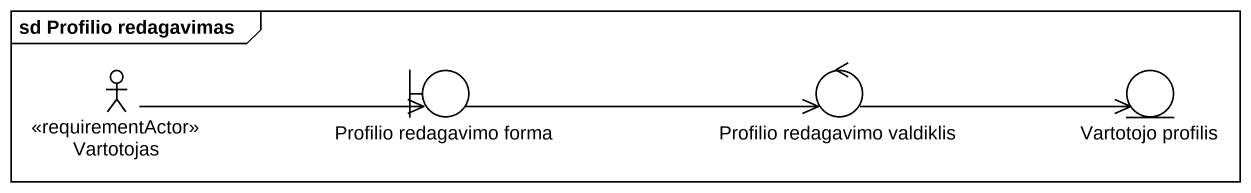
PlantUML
@startuml
mainframe sd Profilio redagavimas
actor Vartotojas <<requirementActor>>
boundary "Profilio redagavimo forma" as Profilio_redagavimo_forma
control "Profilio redagavimo valdiklis" as Profilio_redagavimo
entity "Vartotojo profilis" as Vartotojo_profilis
Vartotojas -right-> Profilio_redagavimo_forma
Profilio_redagavimo_forma -right-> Profilio_redagavimo
Profilio_redagavimo -right-> Vartotojo_profilis
@enduml
